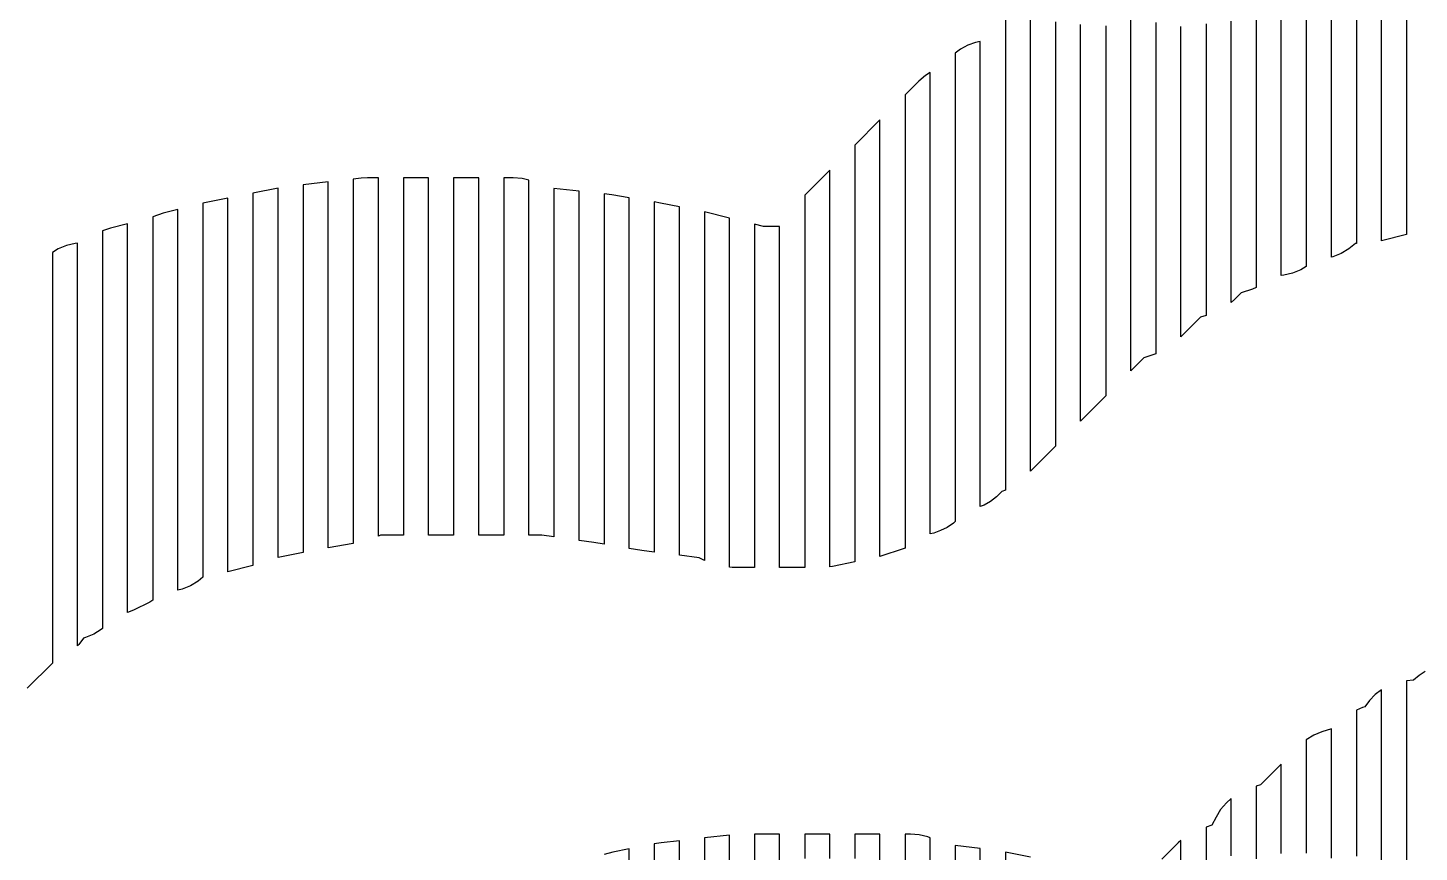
# Model space of a CAD drawing. Header units: millimetres. Extents: x -6 to 1890, y -8 to 898.
# Drawn here: x 289.7 to 511.6, y 494.8 to 626.4 of the extents above; entities that cross this region are included whole.
import ezdxf

# ---------------------------------------------------------------- set-up
doc = ezdxf.new("R2010")
doc.units = ezdxf.units.MM
doc.layers.add('PASSADAS_COMPLETAS', color=1, linetype='CONTINUOUS')
doc.layers.add('PECAS_2D', color=3, linetype='CONTINUOUS')

msp = doc.modelspace()

# ---------------------------------------------------------------- linework, layer by layer
at = {"layer": 'PASSADAS_COMPLETAS'}
for points in [[(509.578, 635.156), (509.578, 605.123), (509.578, 603.817), (509.578, 602.511), (509.578, 601.205), (509.578, 599.9), (509.578, 598.594), (509.578, 593.371), (505.578, 592.371), (505.578, 597.509), (505.578, 598.794), (505.578, 600.079), (505.578, 601.363), (505.578, 602.648), (505.578, 603.933), (505.578, 633.479)], [(501.578, 633.718), (501.578, 602.401), (501.578, 601.096), (501.578, 599.792), (501.578, 598.487), (501.578, 597.182), (501.578, 595.877), (501.578, 591.962), (501.422, 591.962), (500.357, 591.072), (499.146, 590.342), (497.829, 589.806), (497.578, 589.747), (497.578, 594.973), (497.578, 596.28), (497.578, 597.586), (497.578, 598.893), (497.578, 600.199), (497.578, 601.506), (497.578, 631.557)], [(493.578, 630.811), (493.578, 599.891), (493.578, 598.603), (493.578, 597.314), (493.578, 596.026), (493.578, 594.738), (493.578, 593.449), (493.578, 588.296), (492.683, 587.757), (491.366, 587.221), (489.99, 586.898), (489.578, 586.866), (489.578, 590.759), (489.578, 592.056), (489.578, 593.354), (489.578, 594.651), (489.578, 595.949), (489.578, 597.246), (489.578, 598.544), (489.578, 629.683)], [(453.578, 627.283), (453.578, 625.982), (453.578, 622.079), (453.578, 619.477), (453.578, 618.176), (453.578, 616.875), (453.578, 614.273), (453.578, 572.639), (453.578, 571.338), (453.578, 570.037), (453.578, 568.736), (453.578, 567.435), (453.578, 566.134), (453.578, 564.833), (453.578, 559.629), (449.578, 555.629), (449.578, 562.111), (449.578, 563.408), (449.578, 564.704), (449.578, 566.001), (449.578, 567.297), (449.578, 568.594), (449.578, 569.89), (449.578, 611.379), (449.578, 612.675), (449.578, 613.972), (449.578, 615.268), (449.578, 616.565), (449.578, 617.861), (449.578, 621.751), (449.578, 623.047), (449.578, 624.344), (449.578, 629.53)], [(469.578, 627.213), (469.578, 625.924), (469.578, 624.635), (469.578, 623.346), (469.578, 622.057), (469.578, 587.253), (469.578, 585.963), (469.578, 584.674), (469.578, 583.385), (469.578, 582.096), (469.578, 580.807), (469.578, 579.518), (469.578, 574.362), (467.669, 573.72), (465.578, 571.629), (465.578, 576.819), (465.578, 578.117), (465.578, 579.414), (465.578, 580.712), (465.578, 582.01), (465.578, 583.307), (465.578, 585.902), (465.578, 620.938), (465.578, 622.235), (465.578, 623.533), (465.578, 624.83), (465.578, 626.128), (465.578, 630.021)], [(485.578, 628.677), (485.578, 596.494), (485.578, 595.206), (485.578, 593.919), (485.578, 592.632), (485.578, 591.344), (485.578, 590.057), (485.578, 584.908), (485.02, 584.674), (483.18, 584.06), (482.114, 582.994), (481.578, 582.535), (481.578, 587.664), (481.578, 588.947), (481.578, 590.229), (481.578, 591.511), (481.578, 592.793), (481.578, 594.076), (481.578, 627.415)], [(445.578, 627.651), (445.578, 621.183), (445.578, 619.89), (445.578, 616.009), (445.578, 614.715), (445.578, 613.422), (445.578, 612.128), (445.578, 610.834), (445.578, 609.541), (445.578, 608.247), (445.578, 606.953), (445.578, 565.558), (445.578, 564.265), (445.578, 562.971), (445.578, 561.677), (445.578, 560.384), (445.578, 559.09), (445.578, 557.797), (445.578, 552.622), (445.012, 552.38), (444.168, 551.542), (443.214, 550.816), (442.172, 550.222), (441.578, 549.98), (441.578, 555.187), (441.578, 556.489), (441.578, 557.791), (441.578, 559.092), (441.578, 560.394), (441.578, 561.696), (441.578, 604.655), (441.578, 605.957), (441.578, 607.258), (441.578, 608.56), (441.578, 609.862), (441.578, 611.164), (441.578, 612.466), (441.578, 616.371), (441.578, 617.673), (441.578, 618.974), (441.578, 624.182), (440.831, 624.022), (439.598, 623.565), (438.432, 622.929), (437.578, 622.285), (437.578, 615.845), (437.578, 614.557), (437.578, 611.98), (437.578, 609.404), (437.578, 608.116), (437.578, 606.828), (437.578, 605.54), (437.578, 604.252), (437.578, 602.964), (437.578, 559.17), (437.578, 557.882), (437.578, 556.594), (437.578, 555.306), (437.578, 554.018), (437.578, 552.73), (437.578, 547.577), (437.292, 547.325), (436.315, 546.667), (435.256, 546.139), (434.143, 545.754), (433.578, 545.637), (433.578, 550.8), (433.578, 552.091), (433.578, 553.382), (433.578, 554.673), (433.578, 555.964), (433.578, 557.255), (433.578, 598.562), (433.578, 599.853), (433.578, 601.144), (433.578, 602.435), (433.578, 603.726), (433.578, 605.017), (433.578, 608.889), (433.578, 611.471), (433.578, 612.762), (433.578, 619.216), (432.824, 618.75), (431.759, 617.838), (429.578, 615.657), (429.578, 609.203), (429.578, 607.912), (429.578, 605.33), (429.578, 601.458), (429.578, 600.167), (429.578, 598.876), (429.578, 597.585), (429.578, 596.294), (429.578, 595.003), (429.578, 593.713), (429.578, 554.987), (429.578, 553.696), (429.578, 552.405), (429.578, 551.114), (429.578, 549.824), (429.578, 548.533), (429.578, 543.369), (429.438, 543.31), (425.578, 542.024), (425.578, 547.182), (425.578, 548.471), (425.578, 549.761), (425.578, 551.05), (425.578, 552.34), (425.578, 589.735), (425.578, 591.025), (425.578, 592.314), (425.578, 593.604), (425.578, 594.893), (425.578, 596.183), (425.578, 597.472), (425.578, 598.762), (425.578, 602.63), (425.578, 603.92), (425.578, 605.21), (425.578, 611.657), (421.578, 607.657), (421.578, 601.137), (421.578, 599.833), (421.578, 597.224), (421.578, 594.616), (421.578, 593.312), (421.578, 592.008), (421.578, 590.704), (421.578, 589.4), (421.578, 588.096), (421.578, 586.792), (421.578, 585.488), (421.578, 551.582), (421.578, 550.278), (421.578, 548.974), (421.578, 547.67), (421.578, 546.366), (421.578, 545.062), (421.578, 541.15), (418.004, 540.435), (417.578, 540.393), (417.578, 544.266), (417.578, 545.557), (417.578, 546.848), (417.578, 548.139), (417.578, 549.43), (417.578, 550.721), (417.578, 552.013), (417.578, 581.708), (417.578, 582.999), (417.578, 584.29), (417.578, 585.581), (417.578, 586.873), (417.578, 588.164), (417.578, 589.455), (417.578, 590.746), (417.578, 593.328), (417.578, 595.91), (417.578, 597.202), (417.578, 603.657), (413.578, 599.643), (413.578, 591.897), (413.578, 590.606), (413.578, 586.733), (413.578, 585.442), (413.578, 584.151), (413.578, 582.86), (413.578, 581.569), (413.578, 580.278), (413.578, 578.987), (413.578, 550.586), (413.578, 549.295), (413.578, 548.004), (413.578, 546.713), (413.578, 545.422), (413.578, 544.131), (413.578, 540.258), (409.578, 540.258), (409.578, 544.143), (409.578, 545.438), (409.578, 546.733), (409.578, 548.028), (409.578, 549.323), (409.578, 550.619), (409.578, 579.11), (409.578, 580.405), (409.578, 581.7), (409.578, 582.995), (409.578, 584.29), (409.578, 589.471), (409.578, 590.766), (409.578, 594.651), (406.998, 594.651), (405.578, 595.006), (405.578, 591.096), (405.578, 589.792), (405.578, 585.881), (405.578, 584.578), (405.578, 583.274), (405.578, 581.971), (405.578, 580.667), (405.578, 579.364), (405.578, 550.686), (405.578, 549.383), (405.578, 548.079), (405.578, 546.776), (405.578, 545.472), (405.578, 544.169), (405.578, 540.258), (402, 540.258), (401.578, 540.291), (401.578, 544.178), (401.578, 545.473), (401.578, 546.769), (401.578, 548.065), (401.578, 549.361), (401.578, 550.656), (401.578, 580.458), (401.578, 581.753), (401.578, 583.049), (401.578, 584.345), (401.578, 585.641), (401.578, 586.936), (401.578, 590.823), (401.578, 592.119), (401.578, 596.006), (397.578, 597.002), (397.578, 593.122), (397.578, 591.829), (397.578, 587.95), (397.578, 586.656), (397.578, 585.363), (397.578, 584.07), (397.578, 582.777), (397.578, 581.484), (397.578, 551.741), (397.578, 550.447), (397.578, 549.154), (397.578, 547.861), (397.578, 546.568), (397.578, 545.275), (397.578, 541.395), (396.74, 541.814), (393.578, 542.209), (393.578, 546.088), (393.578, 547.381), (393.578, 548.674), (393.578, 549.967), (393.578, 551.26), (393.578, 583.585), (393.578, 584.878), (393.578, 586.171), (393.578, 587.464), (393.578, 590.05), (393.578, 592.636), (393.578, 593.929), (393.578, 597.808), (390.57, 598.405), (389.578, 598.57), (389.578, 594.673), (389.578, 593.374), (389.578, 589.477), (389.578, 588.178), (389.578, 586.879), (389.578, 585.58), (389.578, 584.28), (389.578, 582.981), (389.578, 551.803), (389.578, 550.504), (389.578, 549.205), (389.578, 547.906), (389.578, 546.607), (389.578, 545.308), (389.578, 542.709), (387.578, 542.967), (385.578, 543.3), (385.578, 547.203), (385.578, 548.504), (385.578, 549.805), (385.578, 551.105), (385.578, 552.406), (385.578, 583.627), (385.578, 584.928), (385.578, 586.229), (385.578, 587.529), (385.578, 588.83), (385.578, 591.432), (385.578, 594.034), (385.578, 595.335), (385.578, 599.237), (382.815, 599.698), (381.578, 599.849), (381.578, 595.95), (381.578, 594.65), (381.578, 590.752), (381.578, 589.452), (381.578, 588.153), (381.578, 586.853), (381.578, 585.553), (381.578, 584.254), (381.578, 554.364), (381.578, 551.764), (381.578, 550.465), (381.578, 549.165), (381.578, 547.866), (381.578, 546.566), (381.578, 543.967), (379.927, 544.242), (377.578, 544.578), (377.578, 548.465), (377.578, 549.761), (377.578, 551.056), (377.578, 552.352), (377.578, 553.648), (377.578, 558.831), (377.578, 584.745), (377.578, 586.04), (377.578, 587.336), (377.578, 588.632), (377.578, 589.927), (377.578, 593.815), (377.578, 595.11), (377.578, 596.406), (377.578, 600.293), (373.578, 600.738), (373.578, 596.859), (373.578, 595.567), (373.578, 591.688), (373.578, 590.396), (373.578, 589.103), (373.578, 587.81), (373.578, 586.517), (373.578, 585.225), (373.578, 554.198), (373.578, 552.906), (373.578, 551.613), (373.578, 550.32), (373.578, 549.027), (373.578, 547.735), (373.578, 545.149), (371.624, 545.428), (369.578, 545.428), (369.578, 549.289), (369.578, 550.575), (369.578, 551.862), (369.578, 553.149), (369.578, 554.435), (369.578, 555.722), (369.578, 585.316), (369.578, 586.603), (369.578, 587.89), (369.578, 589.177), (369.578, 590.463), (369.578, 593.037), (369.578, 595.61), (369.578, 596.897), (369.578, 602.044), (368.498, 602.299), (367.1, 602.407), (365.578, 602.407), (365.578, 597.227), (365.578, 595.932), (365.578, 592.047), (365.578, 590.752), (365.578, 589.457), (365.578, 588.162), (365.578, 586.867), (365.578, 585.572), (365.578, 555.788), (365.578, 554.493), (365.578, 553.198), (365.578, 551.903), (365.578, 550.608), (365.578, 549.313), (365.578, 545.428), (361.578, 545.428), (361.578, 549.313), (361.578, 550.608), (361.578, 551.903), (361.578, 553.198), (361.578, 554.493), (361.578, 555.788), (361.578, 585.572), (361.578, 586.867), (361.578, 588.162), (361.578, 589.457), (361.578, 590.752), (361.578, 592.047), (361.578, 595.932), (361.578, 597.227), (361.578, 602.407), (357.578, 602.407), (357.578, 598.522), (357.578, 597.227), (357.578, 594.637), (357.578, 592.047), (357.578, 590.752), (357.578, 589.457), (357.578, 588.162), (357.578, 586.867), (357.578, 585.572), (357.578, 555.788), (357.578, 554.493), (357.578, 553.198), (357.578, 551.903), (357.578, 550.608), (357.578, 549.313), (357.578, 545.428), (353.578, 545.428), (353.578, 549.313), (353.578, 550.608), (353.578, 551.903), (353.578, 553.198), (353.578, 554.493), (353.578, 555.788), (353.578, 585.572), (353.578, 586.867), (353.578, 588.162), (353.578, 589.457), (353.578, 590.752), (353.578, 592.047), (353.578, 597.227), (353.578, 602.407), (349.578, 602.407), (349.578, 597.227), (349.578, 595.932), (349.578, 592.047), (349.578, 590.752), (349.578, 589.457), (349.578, 588.162), (349.578, 586.867), (349.578, 585.572), (349.578, 555.788), (349.578, 554.493), (349.578, 553.198), (349.578, 551.903), (349.578, 550.608), (349.578, 549.313), (349.578, 545.428), (345.923, 545.428), (345.578, 545.25), (345.578, 549.147), (345.578, 550.446), (345.578, 551.745), (345.578, 553.044), (345.578, 554.343), (345.578, 555.642), (345.578, 585.52), (345.578, 586.819), (345.578, 588.118), (345.578, 589.417), (345.578, 590.716), (345.578, 592.015), (345.578, 595.912), (345.578, 597.211), (345.578, 602.407), (343.833, 602.407), (342.828, 602.351), (341.578, 602.212), (341.578, 597.044), (341.578, 595.751), (341.578, 591.875), (341.578, 590.583), (341.578, 589.291), (341.578, 587.998), (341.578, 586.706), (341.578, 585.414), (341.578, 554.403), (341.578, 553.11), (341.578, 551.818), (341.578, 550.526), (341.578, 549.234), (341.578, 547.942), (341.578, 544.065), (337.578, 543.399), (337.578, 548.587), (337.578, 549.884), (337.578, 551.181), (337.578, 552.478), (337.578, 553.775), (337.578, 584.906), (337.578, 586.203), (337.578, 587.5), (337.578, 588.797), (337.578, 590.094), (337.578, 593.985), (337.578, 595.282), (337.578, 596.579), (337.578, 601.768), (333.578, 601.323), (333.578, 596.111), (333.578, 594.807), (333.578, 592.201), (333.578, 590.898), (333.578, 589.595), (333.578, 588.291), (333.578, 586.988), (333.578, 585.685), (333.578, 584.382), (333.578, 553.106), (333.578, 551.802), (333.578, 550.499), (333.578, 549.196), (333.578, 547.893), (333.578, 546.59), (333.578, 542.68), (329.578, 541.88), (329.578, 547.001), (329.578, 548.281), (329.578, 549.561), (329.578, 550.842), (329.578, 552.122), (329.578, 553.402), (329.578, 582.847), (329.578, 584.127), (329.578, 585.407), (329.578, 586.688), (329.578, 587.968), (329.578, 589.248), (329.578, 593.089), (329.578, 594.369), (329.578, 595.649), (329.578, 600.77), (325.578, 599.97), (325.578, 594.807), (325.578, 593.516), (325.578, 589.644), (325.578, 588.353), (325.578, 587.062), (325.578, 585.771), (325.578, 584.481), (325.578, 583.19), (325.578, 552.211), (325.578, 550.92), (325.578, 549.629), (325.578, 548.338), (325.578, 547.048), (325.578, 545.757), (325.578, 540.594), (321.578, 539.585), (321.578, 544.766), (321.578, 546.061), (321.578, 547.357), (321.578, 548.652), (321.578, 549.947), (321.578, 551.243), (321.578, 582.331), (321.578, 583.626), (321.578, 584.921), (321.578, 586.217), (321.578, 587.512), (321.578, 591.398), (321.578, 592.693), (321.578, 593.989), (321.578, 599.17), (317.578, 598.37), (317.578, 593.183), (317.578, 591.886), (317.578, 587.996), (317.578, 586.699), (317.578, 585.403), (317.578, 584.106), (317.578, 582.809), (317.578, 581.512), (317.578, 580.216), (317.578, 549.094), (317.578, 547.797), (317.578, 546.5), (317.578, 545.204), (317.578, 543.907), (317.578, 542.61), (317.578, 538.72), (316.806, 538.075), (315.596, 537.345), (314.278, 536.809), (313.578, 536.645), (313.578, 541.814), (313.578, 543.106), (313.578, 544.399), (313.578, 545.691), (313.578, 546.983), (313.578, 548.276), (313.578, 580.585), (313.578, 581.877), (313.578, 583.169), (313.578, 584.462), (313.578, 585.754), (313.578, 588.339), (313.578, 590.923), (313.578, 592.216), (313.578, 597.385), (311.896, 596.965), (311.225, 596.769), (309.578, 596.22), (309.578, 591.012), (309.578, 589.71), (309.578, 587.107), (309.578, 585.805), (309.578, 584.503), (309.578, 583.201), (309.578, 581.899), (309.578, 580.597), (309.578, 579.295), (309.578, 546.746), (309.578, 545.444), (309.578, 544.142), (309.578, 542.84), (309.578, 541.538), (309.578, 540.236), (309.578, 535.028), (309.124, 534.756), (306.539, 533.463), (305.578, 533.065), (305.578, 538.231), (305.578, 539.523), (305.578, 540.815), (305.578, 542.106), (305.578, 543.398), (305.578, 544.689), (305.578, 578.271), (305.578, 579.563), (305.578, 580.854), (305.578, 582.146), (305.578, 583.438), (305.578, 586.021), (305.578, 588.604), (305.578, 589.896), (305.578, 595.062), (302.848, 594.379), (301.71, 594.014), (301.578, 593.952), (301.578, 588.776), (301.578, 587.482), (301.578, 583.6), (301.578, 582.306), (301.578, 581.013), (301.578, 579.719), (301.578, 578.425), (301.578, 577.131), (301.578, 542.196), (301.578, 540.902), (301.578, 539.608), (301.578, 538.314), (301.578, 537.02), (301.578, 535.726), (301.578, 530.551), (301.376, 530.378), (300.176, 529.636), (298.884, 529.091), (298.519, 528.97), (297.798, 527.987), (297.578, 527.759), (297.578, 532.897), (297.578, 534.182), (297.578, 535.466), (297.578, 536.751), (297.578, 538.035), (297.578, 539.32), (297.578, 574.004), (297.578, 575.289), (297.578, 576.573), (297.578, 577.858), (297.578, 579.142), (297.578, 580.427), (297.578, 581.712), (297.578, 584.281), (297.578, 585.565), (297.578, 586.85), (297.578, 591.988), (297.207, 591.96), (295.831, 591.637), (294.514, 591.101), (293.578, 590.537), (293.578, 585.399), (293.578, 584.114), (293.578, 580.26), (293.578, 578.976), (293.578, 577.691), (293.578, 576.407), (293.578, 575.122), (293.578, 573.838), (293.578, 572.553), (293.578, 537.869), (293.578, 536.585), (293.578, 535.3), (293.578, 534.016), (293.578, 532.731), (293.578, 531.447), (293.578, 530.162), (293.578, 525.024), (289.578, 521.012)], [(461.578, 626.691), (461.578, 624.123), (461.578, 622.839), (461.578, 621.555), (461.578, 620.271), (461.578, 618.987), (461.578, 617.703), (461.578, 580.468), (461.578, 579.184), (461.578, 577.9), (461.578, 576.616), (461.578, 575.333), (461.578, 574.049), (461.578, 572.765), (461.578, 567.629), (457.578, 563.629), (457.578, 568.791), (457.578, 570.081), (457.578, 571.372), (457.578, 572.663), (457.578, 573.953), (457.578, 575.244), (457.578, 576.534), (457.578, 615.251), (457.578, 616.541), (457.578, 617.832), (457.578, 619.122), (457.578, 620.413), (457.578, 621.703), (457.578, 622.994), (457.578, 626.866)], [(477.578, 627.004), (477.578, 625.711), (477.578, 592.103), (477.578, 590.81), (477.578, 589.518), (477.578, 588.225), (477.578, 586.933), (477.578, 585.64), (477.578, 580.47), (476.717, 580.183), (473.578, 577.044), (473.578, 582.256), (473.578, 583.56), (473.578, 584.863), (473.578, 586.166), (473.578, 587.469), (473.578, 588.772), (473.578, 590.076), (473.578, 623.959), (473.578, 625.262), (473.578, 626.565)], [(512.518, 523.645), (511.554, 523.009), (510.689, 522.265), (509.578, 522.195), (509.578, 517.049), (509.578, 515.762), (509.578, 514.476), (509.578, 513.189), (509.578, 511.903), (509.578, 510.616), (509.578, 509.33), (509.578, 508.043), (509.578, 506.757), (509.578, 505.47), (509.578, 502.897), (509.578, 501.611), (509.578, 500.324), (509.578, 499.038), (509.578, 497.751), (509.578, 457.869)], [(505.578, 453.868), (505.578, 495.034), (505.578, 496.32), (505.578, 497.607), (505.578, 498.893), (505.578, 500.18), (505.578, 501.466), (505.578, 502.752), (505.578, 504.039), (505.578, 505.325), (505.578, 506.612), (505.578, 507.898), (505.578, 509.184), (505.578, 510.471), (505.578, 511.757), (505.578, 513.044), (505.578, 514.33), (505.578, 520.762), (504.567, 519.996), (503.652, 519.065), (502.897, 518.042), (502.532, 517.92), (501.578, 517.518), (501.578, 512.337), (501.578, 511.042), (501.578, 509.747), (501.578, 508.452), (501.578, 507.157), (501.578, 505.861), (501.578, 504.566), (501.578, 503.271), (501.578, 501.976), (501.578, 500.681), (501.578, 499.385), (501.578, 498.09), (501.578, 496.795), (501.578, 495.5), (501.578, 494.205)], [(497.578, 493.902), (497.578, 495.192), (497.578, 497.772), (497.578, 499.063), (497.578, 500.353), (497.578, 501.643), (497.578, 502.933), (497.578, 504.224), (497.578, 505.514), (497.578, 506.804), (497.578, 508.094), (497.578, 509.384), (497.578, 514.545), (496.068, 514.042), (494.776, 513.498), (493.578, 512.757), (493.578, 506.312), (493.578, 505.023), (493.578, 503.734), (493.578, 502.445), (493.578, 501.156), (493.578, 499.867), (493.578, 498.578), (493.578, 497.289), (493.578, 496), (493.578, 494.711)], [(489.578, 494.645), (489.578, 495.942), (489.578, 497.239), (489.578, 498.536), (489.578, 499.832), (489.578, 501.129), (489.578, 502.426), (489.578, 503.723), (489.578, 508.91), (486.275, 505.607), (485.578, 505.375), (485.578, 500.222), (485.578, 498.934), (485.578, 497.645), (485.578, 496.357), (485.578, 495.069), (485.578, 493.781)], [(481.578, 494.273), (481.578, 495.576), (481.578, 496.879), (481.578, 503.395), (480.823, 502.74), (479.9, 501.639), (479.173, 500.431), (478.519, 499.144), (477.578, 498.83), (477.578, 492.373)], [(401.578, 492.387), (401.578, 497.571), (397.578, 497.126), (397.578, 491.924)], [(409.578, 492.526), (409.578, 497.705), (405.578, 497.705), (405.578, 492.48)], [(417.578, 493.821), (417.578, 497.705), (413.578, 497.705), (413.578, 493.821)], [(425.578, 492.526), (425.578, 497.705), (421.578, 497.705), (421.578, 493.821)], [(433.578, 491.974), (433.578, 497.123), (433.209, 497.273), (431.836, 497.597), (430.438, 497.705), (429.578, 497.705), (429.578, 492.526)], [(385.578, 490.183), (385.578, 495.377), (382.989, 494.848), (381.578, 494.495)], [(393.578, 491.549), (393.578, 496.682), (390.655, 496.357), (389.578, 496.177), (389.578, 491.004)], [(441.578, 491.571), (441.578, 495.414), (437.578, 495.914), (437.578, 492.005)], [(473.578, 488.921), (473.578, 496.723), (473.122, 496.333), (470.537, 493.747)], [(449.578, 494.057), (445.578, 494.857), (445.578, 490.993)]]:
    msp.add_lwpolyline(points, dxfattribs=at)
at = {"layer": 'PECAS_2D'}
for points in [[(509.578, 635.156), (509.578, 605.123), (509.578, 603.817), (509.578, 602.511), (509.578, 601.205), (509.578, 599.9), (509.578, 598.594), (509.578, 593.371), (505.578, 592.371), (505.578, 597.509), (505.578, 598.794), (505.578, 600.079), (505.578, 601.363), (505.578, 602.648), (505.578, 603.933), (505.578, 633.479)], [(501.578, 633.718), (501.578, 602.401), (501.578, 601.096), (501.578, 599.792), (501.578, 598.487), (501.578, 597.182), (501.578, 595.877), (501.578, 591.962), (501.422, 591.962), (500.357, 591.072), (499.146, 590.342), (497.829, 589.806), (497.578, 589.747), (497.578, 594.973), (497.578, 596.28), (497.578, 597.586), (497.578, 598.893), (497.578, 600.199), (497.578, 601.506), (497.578, 631.557)], [(493.578, 630.811), (493.578, 599.891), (493.578, 598.603), (493.578, 597.314), (493.578, 596.026), (493.578, 594.738), (493.578, 593.449), (493.578, 588.296), (492.683, 587.757), (491.366, 587.221), (489.99, 586.898), (489.578, 586.866), (489.578, 590.759), (489.578, 592.056), (489.578, 593.354), (489.578, 594.651), (489.578, 595.949), (489.578, 597.246), (489.578, 598.544), (489.578, 629.683)], [(453.578, 627.283), (453.578, 625.982), (453.578, 622.079), (453.578, 619.477), (453.578, 618.176), (453.578, 616.875), (453.578, 614.273), (453.578, 572.639), (453.578, 571.338), (453.578, 570.037), (453.578, 568.736), (453.578, 567.435), (453.578, 566.134), (453.578, 564.833), (453.578, 559.629), (449.578, 555.629), (449.578, 562.111), (449.578, 563.408), (449.578, 564.704), (449.578, 566.001), (449.578, 567.297), (449.578, 568.594), (449.578, 569.89), (449.578, 611.379), (449.578, 612.675), (449.578, 613.972), (449.578, 615.268), (449.578, 616.565), (449.578, 617.861), (449.578, 621.751), (449.578, 623.047), (449.578, 624.344), (449.578, 629.53)], [(469.578, 627.213), (469.578, 625.924), (469.578, 624.635), (469.578, 623.346), (469.578, 622.057), (469.578, 587.253), (469.578, 585.963), (469.578, 584.674), (469.578, 583.385), (469.578, 582.096), (469.578, 580.807), (469.578, 579.518), (469.578, 574.362), (467.669, 573.72), (465.578, 571.629), (465.578, 576.819), (465.578, 578.117), (465.578, 579.414), (465.578, 580.712), (465.578, 582.01), (465.578, 583.307), (465.578, 585.902), (465.578, 620.938), (465.578, 622.235), (465.578, 623.533), (465.578, 624.83), (465.578, 626.128), (465.578, 630.021)], [(485.578, 628.677), (485.578, 596.494), (485.578, 595.206), (485.578, 593.919), (485.578, 592.632), (485.578, 591.344), (485.578, 590.057), (485.578, 584.908), (485.02, 584.674), (483.18, 584.06), (482.114, 582.994), (481.578, 582.535), (481.578, 587.664), (481.578, 588.947), (481.578, 590.229), (481.578, 591.511), (481.578, 592.793), (481.578, 594.076), (481.578, 627.415)], [(445.578, 627.651), (445.578, 621.183), (445.578, 619.89), (445.578, 616.009), (445.578, 614.715), (445.578, 613.422), (445.578, 612.128), (445.578, 610.834), (445.578, 609.541), (445.578, 608.247), (445.578, 606.953), (445.578, 565.558), (445.578, 564.265), (445.578, 562.971), (445.578, 561.677), (445.578, 560.384), (445.578, 559.09), (445.578, 557.797), (445.578, 552.622), (445.012, 552.38), (444.168, 551.542), (443.214, 550.816), (442.172, 550.222), (441.578, 549.98), (441.578, 555.187), (441.578, 556.489), (441.578, 557.791), (441.578, 559.092), (441.578, 560.394), (441.578, 561.696), (441.578, 604.655), (441.578, 605.957), (441.578, 607.258), (441.578, 608.56), (441.578, 609.862), (441.578, 611.164), (441.578, 612.466), (441.578, 616.371), (441.578, 617.673), (441.578, 618.974), (441.578, 624.182), (440.831, 624.022), (439.598, 623.565), (438.432, 622.929), (437.578, 622.285), (437.578, 615.845), (437.578, 614.557), (437.578, 611.98), (437.578, 609.404), (437.578, 608.116), (437.578, 606.828), (437.578, 605.54), (437.578, 604.252), (437.578, 602.964), (437.578, 559.17), (437.578, 557.882), (437.578, 556.594), (437.578, 555.306), (437.578, 554.018), (437.578, 552.73), (437.578, 547.577), (437.292, 547.325), (436.315, 546.667), (435.256, 546.139), (434.143, 545.754), (433.578, 545.637), (433.578, 550.8), (433.578, 552.091), (433.578, 553.382), (433.578, 554.673), (433.578, 555.964), (433.578, 557.255), (433.578, 598.562), (433.578, 599.853), (433.578, 601.144), (433.578, 602.435), (433.578, 603.726), (433.578, 605.017), (433.578, 608.889), (433.578, 611.471), (433.578, 612.762), (433.578, 619.216), (432.824, 618.75), (431.759, 617.838), (429.578, 615.657), (429.578, 609.203), (429.578, 607.912), (429.578, 605.33), (429.578, 601.458), (429.578, 600.167), (429.578, 598.876), (429.578, 597.585), (429.578, 596.294), (429.578, 595.003), (429.578, 593.713), (429.578, 554.987), (429.578, 553.696), (429.578, 552.405), (429.578, 551.114), (429.578, 549.824), (429.578, 548.533), (429.578, 543.369), (429.438, 543.31), (425.578, 542.024), (425.578, 547.182), (425.578, 548.471), (425.578, 549.761), (425.578, 551.05), (425.578, 552.34), (425.578, 589.735), (425.578, 591.025), (425.578, 592.314), (425.578, 593.604), (425.578, 594.893), (425.578, 596.183), (425.578, 597.472), (425.578, 598.762), (425.578, 602.63), (425.578, 603.92), (425.578, 605.21), (425.578, 611.657), (421.578, 607.657), (421.578, 601.137), (421.578, 599.833), (421.578, 597.224), (421.578, 594.616), (421.578, 593.312), (421.578, 592.008), (421.578, 590.704), (421.578, 589.4), (421.578, 588.096), (421.578, 586.792), (421.578, 585.488), (421.578, 551.582), (421.578, 550.278), (421.578, 548.974), (421.578, 547.67), (421.578, 546.366), (421.578, 545.062), (421.578, 541.15), (418.004, 540.435), (417.578, 540.393), (417.578, 544.266), (417.578, 545.557), (417.578, 546.848), (417.578, 548.139), (417.578, 549.43), (417.578, 550.721), (417.578, 552.013), (417.578, 581.708), (417.578, 582.999), (417.578, 584.29), (417.578, 585.581), (417.578, 586.873), (417.578, 588.164), (417.578, 589.455), (417.578, 590.746), (417.578, 593.328), (417.578, 595.91), (417.578, 597.202), (417.578, 603.657), (413.578, 599.643), (413.578, 591.897), (413.578, 590.606), (413.578, 586.733), (413.578, 585.442), (413.578, 584.151), (413.578, 582.86), (413.578, 581.569), (413.578, 580.278), (413.578, 578.987), (413.578, 550.586), (413.578, 549.295), (413.578, 548.004), (413.578, 546.713), (413.578, 545.422), (413.578, 544.131), (413.578, 540.258), (409.578, 540.258), (409.578, 544.143), (409.578, 545.438), (409.578, 546.733), (409.578, 548.028), (409.578, 549.323), (409.578, 550.619), (409.578, 579.11), (409.578, 580.405), (409.578, 581.7), (409.578, 582.995), (409.578, 584.29), (409.578, 589.471), (409.578, 590.766), (409.578, 594.651), (406.998, 594.651), (405.578, 595.006), (405.578, 591.096), (405.578, 589.792), (405.578, 585.881), (405.578, 584.578), (405.578, 583.274), (405.578, 581.971), (405.578, 580.667), (405.578, 579.364), (405.578, 550.686), (405.578, 549.383), (405.578, 548.079), (405.578, 546.776), (405.578, 545.472), (405.578, 544.169), (405.578, 540.258), (402, 540.258), (401.578, 540.291), (401.578, 544.178), (401.578, 545.473), (401.578, 546.769), (401.578, 548.065), (401.578, 549.361), (401.578, 550.656), (401.578, 580.458), (401.578, 581.753), (401.578, 583.049), (401.578, 584.345), (401.578, 585.641), (401.578, 586.936), (401.578, 590.823), (401.578, 592.119), (401.578, 596.006), (397.578, 597.002), (397.578, 593.122), (397.578, 591.829), (397.578, 587.95), (397.578, 586.656), (397.578, 585.363), (397.578, 584.07), (397.578, 582.777), (397.578, 581.484), (397.578, 551.741), (397.578, 550.447), (397.578, 549.154), (397.578, 547.861), (397.578, 546.568), (397.578, 545.275), (397.578, 541.395), (396.74, 541.814), (393.578, 542.209), (393.578, 546.088), (393.578, 547.381), (393.578, 548.674), (393.578, 549.967), (393.578, 551.26), (393.578, 583.585), (393.578, 584.878), (393.578, 586.171), (393.578, 587.464), (393.578, 590.05), (393.578, 592.636), (393.578, 593.929), (393.578, 597.808), (390.57, 598.405), (389.578, 598.57), (389.578, 594.673), (389.578, 593.374), (389.578, 589.477), (389.578, 588.178), (389.578, 586.879), (389.578, 585.58), (389.578, 584.28), (389.578, 582.981), (389.578, 551.803), (389.578, 550.504), (389.578, 549.205), (389.578, 547.906), (389.578, 546.607), (389.578, 545.308), (389.578, 542.709), (387.578, 542.967), (385.578, 543.3), (385.578, 547.203), (385.578, 548.504), (385.578, 549.805), (385.578, 551.105), (385.578, 552.406), (385.578, 583.627), (385.578, 584.928), (385.578, 586.229), (385.578, 587.529), (385.578, 588.83), (385.578, 591.432), (385.578, 594.034), (385.578, 595.335), (385.578, 599.237), (382.815, 599.698), (381.578, 599.849), (381.578, 595.95), (381.578, 594.65), (381.578, 590.752), (381.578, 589.452), (381.578, 588.153), (381.578, 586.853), (381.578, 585.553), (381.578, 584.254), (381.578, 554.364), (381.578, 551.764), (381.578, 550.465), (381.578, 549.165), (381.578, 547.866), (381.578, 546.566), (381.578, 543.967), (379.927, 544.242), (377.578, 544.578), (377.578, 548.465), (377.578, 549.761), (377.578, 551.056), (377.578, 552.352), (377.578, 553.648), (377.578, 558.831), (377.578, 584.745), (377.578, 586.04), (377.578, 587.336), (377.578, 588.632), (377.578, 589.927), (377.578, 593.815), (377.578, 595.11), (377.578, 596.406), (377.578, 600.293), (373.578, 600.738), (373.578, 596.859), (373.578, 595.567), (373.578, 591.688), (373.578, 590.396), (373.578, 589.103), (373.578, 587.81), (373.578, 586.517), (373.578, 585.225), (373.578, 554.198), (373.578, 552.906), (373.578, 551.613), (373.578, 550.32), (373.578, 549.027), (373.578, 547.735), (373.578, 545.149), (371.624, 545.428), (369.578, 545.428), (369.578, 549.289), (369.578, 550.575), (369.578, 551.862), (369.578, 553.149), (369.578, 554.435), (369.578, 555.722), (369.578, 585.316), (369.578, 586.603), (369.578, 587.89), (369.578, 589.177), (369.578, 590.463), (369.578, 593.037), (369.578, 595.61), (369.578, 596.897), (369.578, 602.044), (368.498, 602.299), (367.1, 602.407), (365.578, 602.407), (365.578, 597.227), (365.578, 595.932), (365.578, 592.047), (365.578, 590.752), (365.578, 589.457), (365.578, 588.162), (365.578, 586.867), (365.578, 585.572), (365.578, 555.788), (365.578, 554.493), (365.578, 553.198), (365.578, 551.903), (365.578, 550.608), (365.578, 549.313), (365.578, 545.428), (361.578, 545.428), (361.578, 549.313), (361.578, 550.608), (361.578, 551.903), (361.578, 553.198), (361.578, 554.493), (361.578, 555.788), (361.578, 585.572), (361.578, 586.867), (361.578, 588.162), (361.578, 589.457), (361.578, 590.752), (361.578, 592.047), (361.578, 595.932), (361.578, 597.227), (361.578, 602.407), (357.578, 602.407), (357.578, 598.522), (357.578, 597.227), (357.578, 594.637), (357.578, 592.047), (357.578, 590.752), (357.578, 589.457), (357.578, 588.162), (357.578, 586.867), (357.578, 585.572), (357.578, 555.788), (357.578, 554.493), (357.578, 553.198), (357.578, 551.903), (357.578, 550.608), (357.578, 549.313), (357.578, 545.428), (353.578, 545.428), (353.578, 549.313), (353.578, 550.608), (353.578, 551.903), (353.578, 553.198), (353.578, 554.493), (353.578, 555.788), (353.578, 585.572), (353.578, 586.867), (353.578, 588.162), (353.578, 589.457), (353.578, 590.752), (353.578, 592.047), (353.578, 597.227), (353.578, 602.407), (349.578, 602.407), (349.578, 597.227), (349.578, 595.932), (349.578, 592.047), (349.578, 590.752), (349.578, 589.457), (349.578, 588.162), (349.578, 586.867), (349.578, 585.572), (349.578, 555.788), (349.578, 554.493), (349.578, 553.198), (349.578, 551.903), (349.578, 550.608), (349.578, 549.313), (349.578, 545.428), (345.923, 545.428), (345.578, 545.25), (345.578, 549.147), (345.578, 550.446), (345.578, 551.745), (345.578, 553.044), (345.578, 554.343), (345.578, 555.642), (345.578, 585.52), (345.578, 586.819), (345.578, 588.118), (345.578, 589.417), (345.578, 590.716), (345.578, 592.015), (345.578, 595.912), (345.578, 597.211), (345.578, 602.407), (343.833, 602.407), (342.828, 602.351), (341.578, 602.212), (341.578, 597.044), (341.578, 595.751), (341.578, 591.875), (341.578, 590.583), (341.578, 589.291), (341.578, 587.998), (341.578, 586.706), (341.578, 585.414), (341.578, 554.403), (341.578, 553.11), (341.578, 551.818), (341.578, 550.526), (341.578, 549.234), (341.578, 547.942), (341.578, 544.065), (337.578, 543.399), (337.578, 548.587), (337.578, 549.884), (337.578, 551.181), (337.578, 552.478), (337.578, 553.775), (337.578, 584.906), (337.578, 586.203), (337.578, 587.5), (337.578, 588.797), (337.578, 590.094), (337.578, 593.985), (337.578, 595.282), (337.578, 596.579), (337.578, 601.768), (333.578, 601.323), (333.578, 596.111), (333.578, 594.807), (333.578, 592.201), (333.578, 590.898), (333.578, 589.595), (333.578, 588.291), (333.578, 586.988), (333.578, 585.685), (333.578, 584.382), (333.578, 553.106), (333.578, 551.802), (333.578, 550.499), (333.578, 549.196), (333.578, 547.893), (333.578, 546.59), (333.578, 542.68), (329.578, 541.88), (329.578, 547.001), (329.578, 548.281), (329.578, 549.561), (329.578, 550.842), (329.578, 552.122), (329.578, 553.402), (329.578, 582.847), (329.578, 584.127), (329.578, 585.407), (329.578, 586.688), (329.578, 587.968), (329.578, 589.248), (329.578, 593.089), (329.578, 594.369), (329.578, 595.649), (329.578, 600.77), (325.578, 599.97), (325.578, 594.807), (325.578, 593.516), (325.578, 589.644), (325.578, 588.353), (325.578, 587.062), (325.578, 585.771), (325.578, 584.481), (325.578, 583.19), (325.578, 552.211), (325.578, 550.92), (325.578, 549.629), (325.578, 548.338), (325.578, 547.048), (325.578, 545.757), (325.578, 540.594), (321.578, 539.585), (321.578, 544.766), (321.578, 546.061), (321.578, 547.357), (321.578, 548.652), (321.578, 549.947), (321.578, 551.243), (321.578, 582.331), (321.578, 583.626), (321.578, 584.921), (321.578, 586.217), (321.578, 587.512), (321.578, 591.398), (321.578, 592.693), (321.578, 593.989), (321.578, 599.17), (317.578, 598.37), (317.578, 593.183), (317.578, 591.886), (317.578, 587.996), (317.578, 586.699), (317.578, 585.403), (317.578, 584.106), (317.578, 582.809), (317.578, 581.512), (317.578, 580.216), (317.578, 549.094), (317.578, 547.797), (317.578, 546.5), (317.578, 545.204), (317.578, 543.907), (317.578, 542.61), (317.578, 538.72), (316.806, 538.075), (315.596, 537.345), (314.278, 536.809), (313.578, 536.645), (313.578, 541.814), (313.578, 543.106), (313.578, 544.399), (313.578, 545.691), (313.578, 546.983), (313.578, 548.276), (313.578, 580.585), (313.578, 581.877), (313.578, 583.169), (313.578, 584.462), (313.578, 585.754), (313.578, 588.339), (313.578, 590.923), (313.578, 592.216), (313.578, 597.385), (311.896, 596.965), (311.225, 596.769), (309.578, 596.22), (309.578, 591.012), (309.578, 589.71), (309.578, 587.107), (309.578, 585.805), (309.578, 584.503), (309.578, 583.201), (309.578, 581.899), (309.578, 580.597), (309.578, 579.295), (309.578, 546.746), (309.578, 545.444), (309.578, 544.142), (309.578, 542.84), (309.578, 541.538), (309.578, 540.236), (309.578, 535.028), (309.124, 534.756), (306.539, 533.463), (305.578, 533.065), (305.578, 538.231), (305.578, 539.523), (305.578, 540.815), (305.578, 542.106), (305.578, 543.398), (305.578, 544.689), (305.578, 578.271), (305.578, 579.563), (305.578, 580.854), (305.578, 582.146), (305.578, 583.438), (305.578, 586.021), (305.578, 588.604), (305.578, 589.896), (305.578, 595.062), (302.848, 594.379), (301.71, 594.014), (301.578, 593.952), (301.578, 588.776), (301.578, 587.482), (301.578, 583.6), (301.578, 582.306), (301.578, 581.013), (301.578, 579.719), (301.578, 578.425), (301.578, 577.131), (301.578, 542.196), (301.578, 540.902), (301.578, 539.608), (301.578, 538.314), (301.578, 537.02), (301.578, 535.726), (301.578, 530.551), (301.376, 530.378), (300.176, 529.636), (298.884, 529.091), (298.519, 528.97), (297.798, 527.987), (297.578, 527.759), (297.578, 532.897), (297.578, 534.182), (297.578, 535.466), (297.578, 536.751), (297.578, 538.035), (297.578, 539.32), (297.578, 574.004), (297.578, 575.289), (297.578, 576.573), (297.578, 577.858), (297.578, 579.142), (297.578, 580.427), (297.578, 581.712), (297.578, 584.281), (297.578, 585.565), (297.578, 586.85), (297.578, 591.988), (297.207, 591.96), (295.831, 591.637), (294.514, 591.101), (293.578, 590.537), (293.578, 585.399), (293.578, 584.114), (293.578, 580.26), (293.578, 578.976), (293.578, 577.691), (293.578, 576.407), (293.578, 575.122), (293.578, 573.838), (293.578, 572.553), (293.578, 537.869), (293.578, 536.585), (293.578, 535.3), (293.578, 534.016), (293.578, 532.731), (293.578, 531.447), (293.578, 530.162), (293.578, 525.024), (289.578, 521.012)], [(461.578, 626.691), (461.578, 624.123), (461.578, 622.839), (461.578, 621.555), (461.578, 620.271), (461.578, 618.987), (461.578, 617.703), (461.578, 580.468), (461.578, 579.184), (461.578, 577.9), (461.578, 576.616), (461.578, 575.333), (461.578, 574.049), (461.578, 572.765), (461.578, 567.629), (457.578, 563.629), (457.578, 568.791), (457.578, 570.081), (457.578, 571.372), (457.578, 572.663), (457.578, 573.953), (457.578, 575.244), (457.578, 576.534), (457.578, 615.251), (457.578, 616.541), (457.578, 617.832), (457.578, 619.122), (457.578, 620.413), (457.578, 621.703), (457.578, 622.994), (457.578, 626.866)], [(477.578, 627.004), (477.578, 625.711), (477.578, 592.103), (477.578, 590.81), (477.578, 589.518), (477.578, 588.225), (477.578, 586.933), (477.578, 585.64), (477.578, 580.47), (476.717, 580.183), (473.578, 577.044), (473.578, 582.256), (473.578, 583.56), (473.578, 584.863), (473.578, 586.166), (473.578, 587.469), (473.578, 588.772), (473.578, 590.076), (473.578, 623.959), (473.578, 625.262), (473.578, 626.565)], [(512.518, 523.645), (511.554, 523.009), (510.689, 522.265), (509.578, 522.195), (509.578, 517.049), (509.578, 515.762), (509.578, 514.476), (509.578, 513.189), (509.578, 511.903), (509.578, 510.616), (509.578, 509.33), (509.578, 508.043), (509.578, 506.757), (509.578, 505.47), (509.578, 502.897), (509.578, 501.611), (509.578, 500.324), (509.578, 499.038), (509.578, 497.751), (509.578, 457.869)], [(505.578, 453.868), (505.578, 495.034), (505.578, 496.32), (505.578, 497.607), (505.578, 498.893), (505.578, 500.18), (505.578, 501.466), (505.578, 502.752), (505.578, 504.039), (505.578, 505.325), (505.578, 506.612), (505.578, 507.898), (505.578, 509.184), (505.578, 510.471), (505.578, 511.757), (505.578, 513.044), (505.578, 514.33), (505.578, 520.762), (504.567, 519.996), (503.652, 519.065), (502.897, 518.042), (502.532, 517.92), (501.578, 517.518), (501.578, 512.337), (501.578, 511.042), (501.578, 509.747), (501.578, 508.452), (501.578, 507.157), (501.578, 505.861), (501.578, 504.566), (501.578, 503.271), (501.578, 501.976), (501.578, 500.681), (501.578, 499.385), (501.578, 498.09), (501.578, 496.795), (501.578, 495.5), (501.578, 494.205)], [(497.578, 493.902), (497.578, 495.192), (497.578, 497.772), (497.578, 499.063), (497.578, 500.353), (497.578, 501.643), (497.578, 502.933), (497.578, 504.224), (497.578, 505.514), (497.578, 506.804), (497.578, 508.094), (497.578, 509.384), (497.578, 514.545), (496.068, 514.042), (494.776, 513.498), (493.578, 512.757), (493.578, 506.312), (493.578, 505.023), (493.578, 503.734), (493.578, 502.445), (493.578, 501.156), (493.578, 499.867), (493.578, 498.578), (493.578, 497.289), (493.578, 496), (493.578, 494.711)], [(489.578, 494.645), (489.578, 495.942), (489.578, 497.239), (489.578, 498.536), (489.578, 499.832), (489.578, 501.129), (489.578, 502.426), (489.578, 503.723), (489.578, 508.91), (486.275, 505.607), (485.578, 505.375), (485.578, 500.222), (485.578, 498.934), (485.578, 497.645), (485.578, 496.357), (485.578, 495.069), (485.578, 493.781)], [(481.578, 494.273), (481.578, 495.576), (481.578, 496.879), (481.578, 503.395), (480.823, 502.74), (479.9, 501.639), (479.173, 500.431), (478.519, 499.144), (477.578, 498.83), (477.578, 492.373)], [(401.578, 492.387), (401.578, 497.571), (397.578, 497.126), (397.578, 491.924)], [(409.578, 492.526), (409.578, 497.705), (405.578, 497.705), (405.578, 492.48)], [(417.578, 493.821), (417.578, 497.705), (413.578, 497.705), (413.578, 493.821)], [(425.578, 492.526), (425.578, 497.705), (421.578, 497.705), (421.578, 493.821)], [(433.578, 491.974), (433.578, 497.123), (433.209, 497.273), (431.836, 497.597), (430.438, 497.705), (429.578, 497.705), (429.578, 492.526)], [(385.578, 490.183), (385.578, 495.377), (382.989, 494.848), (381.578, 494.495)], [(393.578, 491.549), (393.578, 496.682), (390.655, 496.357), (389.578, 496.177), (389.578, 491.004)], [(441.578, 491.571), (441.578, 495.414), (437.578, 495.914), (437.578, 492.005)], [(473.578, 488.921), (473.578, 496.723), (473.122, 496.333), (470.537, 493.747)], [(449.578, 494.057), (445.578, 494.857), (445.578, 490.993)]]:
    msp.add_lwpolyline(points, dxfattribs=at)

doc.saveas('drawing.dxf')
